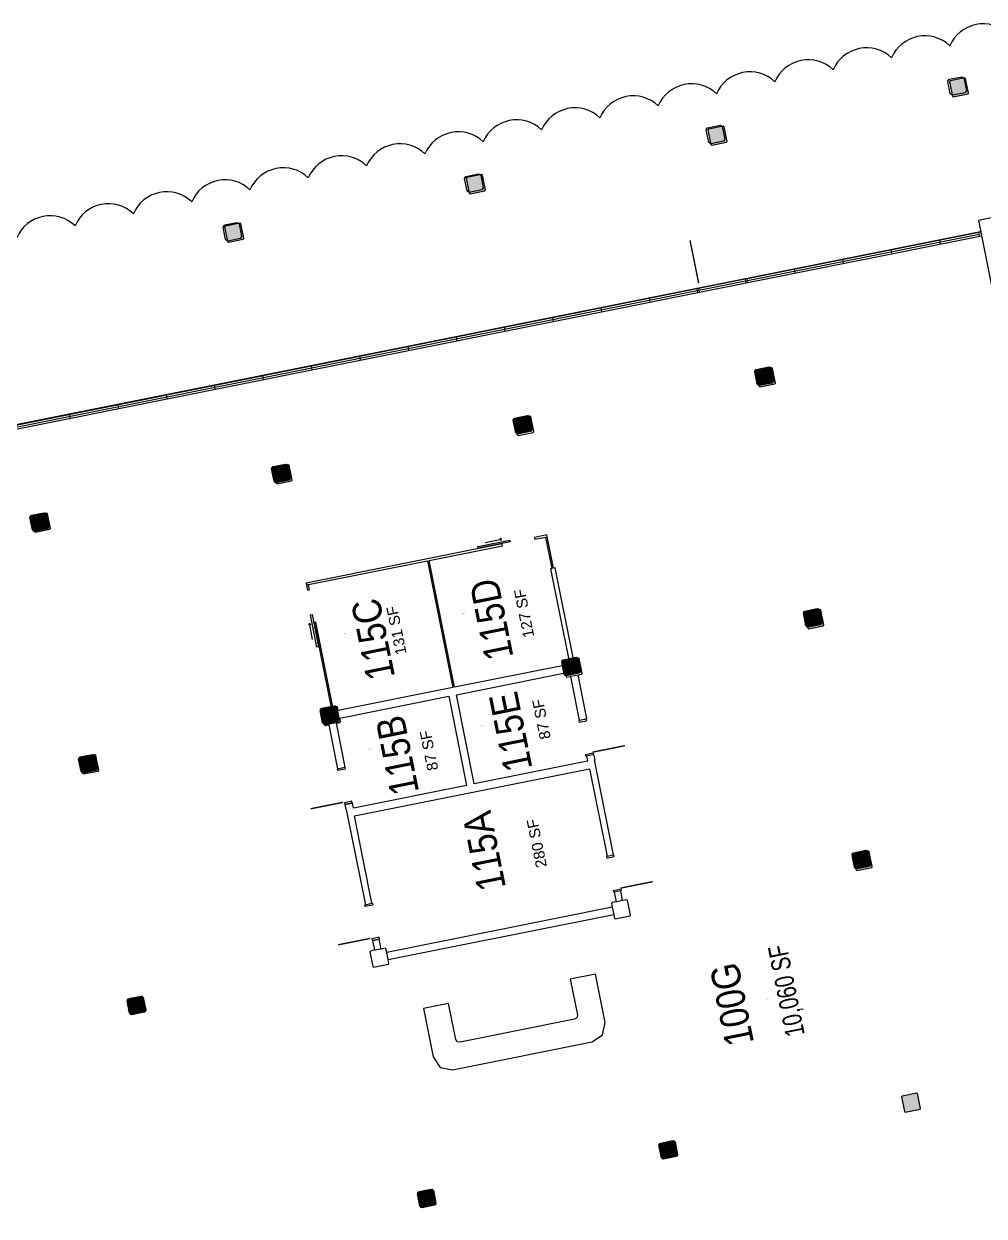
# Model space of a CAD drawing. Header units: inches. Extents: x 69200890 to 69205124, y 27678531 to 27681974.
# Drawn here: x 69202415 to 69203467, y 27680458 to 27681763 of the extents above; entities that cross this region are included whole.
import ezdxf
from ezdxf.enums import TextEntityAlignment as Align

# ---------------------------------------------------------------- set-up
doc = ezdxf.new("R2010")
doc.units = ezdxf.units.IN
doc.header["$LTSCALE"] = 10
doc.header["$MEASUREMENT"] = 0
doc.layers.get('0').update_dxf_attribs({"linetype": 'CONTINUOUS'})
for name, color, linetype in [('A-COLS', 5, 'CONTINUOUS'), ('A-DOOR', 2, 'CONTINUOUS'), ('A-FLOR', 3, 'CONTINUOUS'), ('A-GLAZ', 1, 'CONTINUOUS'), ('A-IDEN-RNUM', 7, 'CONTINUOUS'), ('A-IDEN-SNUM', 4, 'CONTINUOUS'), ('A-IDEN-VNUM', 4, 'CONTINUOUS'), ('A-WALL', 5, 'CONTINUOUS'), ('AREA-TEXT', 3, 'CONTINUOUS')]:
    doc.layers.add(name, color=color, linetype=linetype)
doc.layers.add('A-REV', color=1, linetype='CONTINUOUS', true_color=0xff0000)
doc.styles.add('CP_AREA', font='arial.ttf', dxfattribs={"height": 15})
doc.styles.add('CP_IDENTEXT', font='arial.ttf', dxfattribs={"height": 1})
doc.styles.add('CP_ROOMSNUMBER', font='arial.ttf', dxfattribs={"height": 1})
doc.styles.add('CP_ROOMVNUMBER', font='arial.ttf', dxfattribs={"width": 0.85, "height": 0.075})

# ---------------------------------------------------------------- blocks, each defined once
blk = doc.blocks.new('COL')
at = {"layer": 'A-COLS', "const_width": 18}
blk.add_lwpolyline([(0, 9), (0, -9)], dxfattribs=at)
at = {"layer": 'A-COLS'}
blk.add_lwpolyline([(9, 7), (9, -7), (7, -9), (-7, -9), (-9, -7), (-9, 7), (-7, 9), (7, 9)], close=True, dxfattribs=at)
blk = doc.blocks.new('Chamfered Column - 1_-6_ x 1_-6_ Concrete-1521666-LEVEL 1 FLOOR PLAN - OVERALL')
at = {"layer": 'A-COLS'}
blk.add_hatch(color=9, dxfattribs=at).paths.add_polyline_path([(-8.25, -9), (8.25, -9), (9, -8.25), (9, 8.25), (8.25, 9), (-8.25, 9), (-9, 8.25), (-9, -8.25)])
at = {"layer": 'A-COLS', "color": 253}
for p, q in [((-8.25, 9), (-9, 8.25)), ((-9, 8.25), (-9, -8.25)), ((8.25, 9), (-8.25, 9)), ((9, 8.25), (8.25, 9)), ((9, -8.25), (9, 8.25)), ((-9, -8.25), (-8.25, -9)), ((-8.25, -9), (8.25, -9)), ((8.25, -9), (9, -8.25))]:
    blk.add_line(p, q, dxfattribs=at)
blk = doc.blocks.new('_FG1-NF_ dr-SLD-NF - _E_ Interior 36_ x 96_ AL-A-AL-9324668-LEVEL 1 FLOOR PLAN - OVERALL')
at = {"layer": 'A-DOOR'}
for p, q in [((-45, 0), (-45, 1.8)), ((-45, 1.8), (-9, 1.8)), ((-9, 0), (-45, 0)), ((-36, 4.8), (-17.7, 4.8)), ((-18, 4.8), (-19.4, 6.2)), ((-18, 4.8), (-19.4, 3.3)), ((-9, 1.8), (-9, 0))]:
    blk.add_line(p, q, dxfattribs=at)

msp = doc.modelspace()

# ---------------------------------------------------------------- linework, layer by layer
at = {"layer": 'A-DOOR'}
for points in [[(69203154.1, 27681479.4, 1.5, 1.5, 0), (69203144.6, 27681526.4, 0, 0, 0), (69203145.3, 27681526.6, 0, 0, -0.414214), (69203200.7, 27681487.2, 0, 0, -0.414214)], [(69203038.1, 27680965.8, 1.5, 1.5, 0), (69203073.4, 27680972.9, 0, 0, 0), (69203073.2, 27680973.7, 0, 0, 0.399733), (69203031.4, 27681000.4, 0, 0, 0.414214)], [(69202764.4, 27680910.8, 1.5, 1.5, 0), (69202729.1, 27680903.7, 0, 0, 0), (69202728.9, 27680904.5, 0, 0, -0.414214), (69202758.9, 27680945.7, 0, 0, -0.414214)], [(69203068.6, 27680816.9, 1.5, 1.5, 0), (69203103.9, 27680823.9, 0, 0, 0), (69203103.7, 27680824.7, 0, 0, 0.399733), (69203061.9, 27680851.5, 0, 0, 0.414214)], [(69202794.4, 27680761.8, 1.5, 1.5, 0), (69202759.1, 27680754.7, 0, 0, 0), (69202758.9, 27680755.5, 0, 0, -0.414214), (69202788.9, 27680796.7, 0, 0, -0.414214)]]:
    msp.add_lwpolyline(points, format="xyseb", dxfattribs=at)
at = {"layer": 'A-FLOR', "lineweight": -3}
for p, q in [((69203041, 27680722.6), (69203013.5, 27680717.1)), ((69203013.5, 27680717.1), (69203021.4, 27680677.9)), ((69203051.6, 27680669.7), (69203041, 27680722.6)), ((69202880.2, 27680690.4), (69202852.7, 27680684.9)), ((69202888, 27680651.2), (69202880.2, 27680690.4)), ((69202852.7, 27680684.9), (69202863.3, 27680632)), ((69203021.4, 27680677.9), (69203020.8, 27680674.9)), ((69203018.2, 27680673.2), (69202892.7, 27680648)), ((69203020.8, 27680674.9), (69203018.2, 27680673.2)), ((69203048.9, 27680656.2), (69203051.6, 27680669.7)), ((69202889.7, 27680648.6), (69202888, 27680651.2)), ((69203037.5, 27680648.5), (69203048.9, 27680656.2)), ((69202884.5, 27680617.8), (69203037.5, 27680648.5)), ((69202892.7, 27680648), (69202889.7, 27680648.6)), ((69202863.3, 27680632), (69202871, 27680620.5)), ((69202871, 27680620.5), (69202871, 27680620.5)), ((69202871, 27680620.5), (69202884.5, 27680617.8))]:
    msp.add_line(p, q, dxfattribs=at)
at = {"layer": 'A-GLAZ'}
for p, q in [((69203207.1, 27681484.5), (69203463, 27681535.7)), ((69203207.5, 27681482.3), (69203461.4, 27681533.1)), ((69203207.9, 27681480.1), (69203463.9, 27681531.3)), ((69203461.9, 27681530.9), (69203461, 27681535.3)), ((69203259.9, 27681490.5), (69203259, 27681494.9)), ((69202157.5, 27681274.2), (69203205.1, 27681484.1)), ((69202159.9, 27681272.4), (69203205.5, 27681481.9)), ((69203101.1, 27681458.6), (69203100.2, 27681463.1)), ((69202677.5, 27681373.8), (69202676.6, 27681378.2)), ((69202624.5, 27681363.2), (69202623.6, 27681367.6)), ((69202465.7, 27681331.4), (69202464.8, 27681335.8))]:
    msp.add_line(p, q, dxfattribs=at)
at = {"layer": 'A-GLAZ', "lineweight": -3}
for p, q in [((69203417.9, 27681526.7), (69203418.7, 27681522.3)), ((69203463, 27681535.7), (69203463.9, 27681531.3)), ((69203364.9, 27681516.1), (69203365.8, 27681511.7)), ((69203312.9, 27681501.1), (69203312, 27681505.5)), ((69202158.4, 27681269.8), (69203206, 27681479.7)), ((69203048.1, 27681448), (69203047.2, 27681452.4)), ((69202995.2, 27681437.4), (69202994.3, 27681441.8)), ((69202888.4, 27681420.6), (69202889.3, 27681416.2)), ((69202942.2, 27681426.8), (69202941.3, 27681431.2)), ((69202835.4, 27681410), (69202836.3, 27681405.6)), ((69202782.5, 27681399.4), (69202783.4, 27681395)), ((69202729.5, 27681388.8), (69202730.4, 27681384.4)), ((69202570.7, 27681357), (69202571.6, 27681352.6)), ((69202517.7, 27681346.4), (69202518.6, 27681342))]:
    msp.add_line(p, q, dxfattribs=at)
at = {"layer": 'A-GLAZ'}
for points in [[(69203152.1, 27681473.5), (69203153, 27681469.1), (69203155, 27681469.4), (69203154.1, 27681473.9)], [(69203205.1, 27681484.1), (69203206, 27681479.7), (69203207.9, 27681480.1), (69203207.1, 27681484.5)]]:
    msp.add_lwpolyline(points, close=True, dxfattribs=at)
at = {"layer": 'A-REV'}
msp.add_lwpolyline([(69203493.2, 27681752.6, 0.520567), (69203429.3, 27681739.4, 0.520567), (69203365.4, 27681726.3, 0.520567), (69203301.5, 27681713.2, 0.520567), (69203237.6, 27681700, 0.520567), (69203173.7, 27681686.9, 0.520567), (69203109.8, 27681673.7, 0.520567), (69203045.9, 27681660.6, 0.520567), (69202982, 27681647.5, 0.520567), (69202918.1, 27681634.3, 0.520567), (69202854.2, 27681621.2, 0.520567), (69202790.3, 27681608.1, 0.520567), (69202726.4, 27681594.9, 0.520567), (69202662.5, 27681581.8, 0.520567), (69202598.7, 27681568.6, 0.520567), (69202534.8, 27681555.5, 0.520567), (69202470.9, 27681542.4, 0.520567), (69202407, 27681529.2, 0.520567)], format="xyb", dxfattribs=at)
at = {"layer": 'A-WALL'}
for p, q in [((69203504.6, 27681557.1), (69203460.5, 27681548.2)), ((69203460.5, 27681548.2), (69203505.8, 27681321.7)), ((69202154.9, 27681274.2), (69203462.9, 27681536.2)), ((69202953.1, 27681330.3), (69202952.5, 27681329.4)), ((69202952.5, 27681329.4), (69202955.8, 27681313.3)), ((69202969.3, 27681333.6), (69202953.1, 27681330.3)), ((69202970.2, 27681333), (69202969.3, 27681333.6)), ((69202973.4, 27681316.8), (69202970.2, 27681333)), ((69202972.8, 27681315.9), (69202973.4, 27681316.8)), ((69202955.8, 27681313.3), (69202956.7, 27681312.7)), ((69202956.7, 27681312.7), (69202972.8, 27681315.9)), ((69203022.3, 27681068.8), (69203006.2, 27681065.6)), ((69203023.2, 27681068.2), (69203022.3, 27681068.8)), ((69203026.5, 27681052.1), (69203023.2, 27681068.2)), ((69203006.2, 27681065.6), (69203005.6, 27681064.7)), ((69203005.6, 27681064.7), (69203006.4, 27681060.8)), ((69203006.4, 27681060.8), (69203007.9, 27681053.1)), ((69203007.9, 27681053.1), (69203008, 27681052.5)), ((69203008, 27681052.5), (69203008.8, 27681048.5)), ((69203008.8, 27681048.5), (69203009.7, 27681047.9)), ((69203009.7, 27681047.9), (69203013.6, 27681048.7)), ((69203013.6, 27681048.7), (69203014.2, 27681048.9)), ((69203014.2, 27681048.9), (69203022, 27681050.4)), ((69203022, 27681050.4), (69203025.9, 27681051.2)), ((69203025.9, 27681051.2), (69203026.5, 27681052.1)), ((69202757.6, 27681015.8), (69202741.4, 27681012.6)), ((69202758.5, 27681015.2), (69202757.6, 27681015.8)), ((69202741.4, 27681012.6), (69202740.8, 27681011.7)), ((69202740.8, 27681011.7), (69202744.1, 27680995.5)), ((69202759.3, 27681011.3), (69202758.5, 27681015.2)), ((69202761.7, 27680999), (69202760.9, 27681003)), ((69202744.1, 27680995.5), (69202745, 27680994.9)), ((69202745, 27680994.9), (69202748.9, 27680995.7)), ((69202757.2, 27680997.4), (69202761.1, 27680998.1)), ((69202761.1, 27680998.1), (69202761.7, 27680999)), ((69203059.5, 27680795.8), (69202812.4, 27680746.3)), ((69203059.2, 27680800.9), (69203058.6, 27680800)), ((69203058.6, 27680800), (69203059.5, 27680795.8)), ((69203063.7, 27680801.8), (69203059.2, 27680800.9)), ((69203059.5, 27680795.8), (69203061, 27680788)), ((69203064.4, 27680801.9), (69203063.7, 27680801.8)), ((69203070.2, 27680803.1), (69203064.4, 27680801.9)), ((69203070.8, 27680803.2), (69203070.2, 27680803.1)), ((69203075.4, 27680804.1), (69203070.8, 27680803.2)), ((69203076.3, 27680803.5), (69203075.4, 27680804.1)), ((69203079.5, 27680787.3), (69203076.3, 27680803.5)), ((69202879.8, 27680751.7), (69203061, 27680788)), ((69203061, 27680788), (69203061.9, 27680783.8)), ((69203061.9, 27680783.8), (69203062.7, 27680783.2)), ((69203062.7, 27680783.2), (69203078.9, 27680786.4)), ((69203078.9, 27680786.4), (69203079.5, 27680787.3)), ((69202794.5, 27680747.8), (69202793.9, 27680746.9)), ((69202793.9, 27680746.9), (69202797.1, 27680730.8)), ((69202799, 27680748.7), (69202794.5, 27680747.8)), ((69202799.6, 27680748.8), (69202799, 27680748.7)), ((69202805.5, 27680750), (69202799.6, 27680748.8)), ((69202806.1, 27680750.1), (69202805.5, 27680750)), ((69202810.6, 27680751.1), (69202806.1, 27680750.1)), ((69202811.5, 27680750.5), (69202810.6, 27680751.1)), ((69202812.4, 27680746.3), (69202811.5, 27680750.5)), ((69202813.9, 27680738.5), (69202812.4, 27680746.3)), ((69202813.9, 27680738.5), (69202879.8, 27680751.7)), ((69202797.1, 27680730.8), (69202798, 27680730.2)), ((69202798, 27680730.2), (69202814.2, 27680733.4)), ((69202814.8, 27680734.3), (69202813.9, 27680738.5)), ((69202814.2, 27680733.4), (69202814.8, 27680734.3))]:
    msp.add_line(p, q, dxfattribs=at)
at = {"layer": 'A-WALL', "lineweight": 25}
for p, q in [((69202987.9, 27681203.7), (69202974.2, 27681201)), ((69202974.2, 27681201), (69202974.6, 27681199)), ((69202974.6, 27681199), (69202986.4, 27681201.3)), ((69202986.4, 27681201.3), (69202993.2, 27681167)), ((69202995.2, 27681167.4), (69202987.9, 27681203.7)), ((69202938.9, 27681193.9), (69202724.2, 27681150.9)), ((69202858.9, 27681175.8), (69202939.3, 27681191.9)), ((69202939.3, 27681191.9), (69202938.9, 27681193.9)), ((69202726.5, 27681149.3), (69202856.9, 27681175.4)), ((69202856.9, 27681175.4), (69202884.8, 27681036.4)), ((69202886.7, 27681036.8), (69202858.9, 27681175.8)), ((69202993.2, 27681167), (69202991.6, 27681166.7)), ((69202991.6, 27681166.7), (69203011.7, 27681066.7)), ((69202996.8, 27681167.7), (69202995.2, 27681167.4)), ((69203016.8, 27681067.7), (69202996.8, 27681167.7)), ((69202724.2, 27681150.9), (69202725.7, 27681143)), ((69202727.7, 27681143.4), (69202726.5, 27681149.3)), ((69202725.7, 27681143), (69202727.7, 27681143.4)), ((69202734.8, 27681108.1), (69202732.8, 27681107.7)), ((69202732.8, 27681107.7), (69202751.5, 27681014.6)), ((69202753.4, 27681015), (69202734.8, 27681108.1)), ((69203006.4, 27681060.8), (69202886.7, 27681036.8)), ((69202888.7, 27681028.5), (69203008, 27681052.5)), ((69203013.6, 27681048.7), (69203023.3, 27681000.7)), ((69203031.6, 27681002.4), (69203022, 27681050.4)), ((69202884.8, 27681036.4), (69202759.3, 27681011.3)), ((69202760.9, 27681003), (69202880.3, 27681026.9)), ((69202880.3, 27681026.9), (69202899.9, 27680929.3)), ((69202908.2, 27680931), (69202888.7, 27681028.5)), ((69202748.9, 27680995.7), (69202758.5, 27680947.6)), ((69202766.8, 27680949.3), (69202757.2, 27680997.4)), ((69203023.3, 27681000.7), (69203031.6, 27681002.4)), ((69203023.3, 27681000.7), (69203030.4, 27681002.1)), ((69203032.2, 27680955.8), (69202908.2, 27680931)), ((69203039.4, 27680963.1), (69203031.1, 27680961.5)), ((69203031.1, 27680961.5), (69203032.2, 27680955.8)), ((69203040.6, 27680957.5), (69203039.4, 27680963.1)), ((69203040, 27680957.4), (69203040.6, 27680957.5)), ((69203060.8, 27680853.2), (69203040, 27680957.4)), ((69202758.5, 27680947.6), (69202766.8, 27680949.3)), ((69202776.9, 27680896), (69203034.5, 27680947.6)), ((69203034.5, 27680947.6), (69203053.7, 27680851.8)), ((69202899.9, 27680929.3), (69202775.8, 27680904.5)), ((69202774.7, 27680910.1), (69202766.4, 27680908.4)), ((69202766.4, 27680908.4), (69202767.5, 27680902.8)), ((69202767.5, 27680902.8), (69202768.1, 27680902.9)), ((69202768.1, 27680902.9), (69202789, 27680798.7)), ((69202775.8, 27680904.5), (69202774.7, 27680910.1)), ((69202796.1, 27680800.2), (69202776.9, 27680896)), ((69203053.7, 27680851.8), (69203060.8, 27680853.2)), ((69203068.7, 27680814), (69203061.6, 27680812.5)), ((69203061.6, 27680812.5), (69203063.7, 27680801.8)), ((69203070.8, 27680803.2), (69203068.7, 27680814)), ((69202789, 27680798.7), (69202796.1, 27680800.2)), ((69202803.9, 27680760.9), (69202796.8, 27680759.5)), ((69202796.8, 27680759.5), (69202799, 27680748.7)), ((69202806.1, 27680750.1), (69202803.9, 27680760.9))]:
    msp.add_line(p, q, dxfattribs=at)
at = {"layer": 'A-WALL', "lineweight": 9}
for p, q in [((69202993.2, 27681167), (69202995.2, 27681167.4)), ((69202741.8, 27681012), (69202741.5, 27681011.5)), ((69202741.5, 27681011.5), (69202744.6, 27680995.9)), ((69202757.5, 27681015.1), (69202741.8, 27681012)), ((69202757.9, 27681014.8), (69202757.5, 27681015.1)), ((69202761.1, 27680999.2), (69202757.9, 27681014.8)), ((69202744.6, 27680995.9), (69202745.1, 27680995.6)), ((69202745.1, 27680995.6), (69202760.8, 27680998.7)), ((69202760.8, 27680998.7), (69202761.1, 27680999.2)), ((69203034.5, 27680947.5), (69202776.9, 27680895.9)), ((69202919.8, 27680759.7), (69202919.8, 27680759.5))]:
    msp.add_line(p, q, dxfattribs=at)
at = {"layer": 'A-WALL', "lineweight": -3}
for p, q in [((69202726.5, 27681149.3), (69202724.6, 27681148.9)), ((69203023.3, 27681000.7), (69203022.8, 27681000.6)), ((69203022.8, 27681000.6), (69203023.2, 27680998.6)), ((69203023.2, 27680998.6), (69203031.2, 27681000.2)), ((69203031.2, 27681000.2), (69203030.9, 27681002.2)), ((69203030.2, 27680963.3), (69203038.3, 27680964.9)), ((69203038.3, 27680964.9), (69203038.7, 27680963)), ((69203030.6, 27680961.4), (69203030.2, 27680963.3)), ((69202758.5, 27680947.6), (69202766.6, 27680949.3)), ((69202758.9, 27680945.7), (69202758.5, 27680947.6)), ((69202767, 27680947.3), (69202758.9, 27680945.7)), ((69202766.6, 27680949.3), (69202767, 27680947.3)), ((69202774.1, 27680912), (69202766, 27680910.4)), ((69202774.5, 27680910), (69202774.1, 27680912)), ((69202766, 27680910.4), (69202766.4, 27680908.4)), ((69202766.4, 27680908.4), (69202774.5, 27680910)), ((69203053.7, 27680851.8), (69203053.2, 27680851.7)), ((69203053.2, 27680851.7), (69203053.6, 27680849.7)), ((69203053.6, 27680849.7), (69203061.7, 27680851.3)), ((69203061.7, 27680851.3), (69203061.3, 27680853.3)), ((69203060.7, 27680814.4), (69203068.8, 27680816)), ((69203061.1, 27680812.4), (69203060.7, 27680814.4)), ((69203068.8, 27680816), (69203069.2, 27680814.1)), ((69202788.5, 27680798.6), (69202796.6, 27680800.3)), ((69202788.9, 27680796.7), (69202788.5, 27680798.6)), ((69202797, 27680798.3), (69202788.9, 27680796.7)), ((69202796.6, 27680800.3), (69202797, 27680798.3)), ((69202804, 27680763), (69202796, 27680761.4)), ((69202796, 27680761.4), (69202796.3, 27680759.4)), ((69202796.3, 27680759.4), (69202804.4, 27680761)), ((69202804.4, 27680761), (69202804, 27680763))]:
    msp.add_line(p, q, dxfattribs=at)
at = {"layer": 'A-WALL'}
for points in [[(69203444.7, 27681704.1), (69203447.5, 27681690.4), (69203445.9, 27681688), (69203432.2, 27681685.2), (69203429.8, 27681686.8), (69203427.1, 27681700.5), (69203428.6, 27681702.9), (69203442.4, 27681705.6)], [(69203180, 27681650.9), (69203182.8, 27681637.1), (69203181.2, 27681634.8), (69203167.5, 27681632), (69203165.1, 27681633.6), (69203162.4, 27681647.3), (69203163.9, 27681649.7), (69203177.7, 27681652.4)], [(69202915.3, 27681597.6), (69202918.1, 27681583.9), (69202916.5, 27681581.5), (69202902.8, 27681578.8), (69202900.4, 27681580.4), (69202897.7, 27681594.1), (69202899.2, 27681596.4), (69202913, 27681599.2)], [(69202650.6, 27681544.4), (69202653.4, 27681530.7), (69202651.8, 27681528.3), (69202638.1, 27681525.6), (69202635.7, 27681527.1), (69202633, 27681540.9), (69202634.5, 27681543.2), (69202648.3, 27681546)]]:
    msp.add_lwpolyline(points, close=True, dxfattribs=at)

# ---------------------------------------------------------------- block references
at = {"rotation": 11.36903025436198}
for p in [(69203225.8, 27681377.5), (69202961.1, 27681324.3), (69202696.4, 27681271.1), (69202431.7, 27681217.8), (69203279, 27681112.8), (69203014.3, 27681059.6), (69202749.6, 27681006.4), (69202484.9, 27680953.1), (69203332.3, 27680848.1), (69202538.1, 27680688.4), (69203120.8, 27680530.2), (69202856.1, 27680477)]:
    msp.add_blockref('COL', p, dxfattribs=at)
at = {"layer": 'A-COLS', "rotation": 11.32828302501397}
for p in [(69203439.4, 27681693.9), (69203174.7, 27681640.9), (69202910, 27681587.9), (69202645.2, 27681534.8), (69203227.7, 27681376.2), (69202698.3, 27681270.1), (69202433.5, 27681217.1), (69203280.8, 27681111.4), (69202486.5, 27680952.3), (69203333.8, 27680846.7), (69203386.8, 27680581.9)]:
    msp.add_blockref('Chamfered Column - 1_-6_ x 1_-6_ Concrete-1521666-LEVEL 1 FLOOR PLAN - OVERALL', p, dxfattribs=at)
at = {"layer": 'A-DOOR'}
for p, rotation in [((69202956.5, 27681197.9), 11.32828302501397), ((69202728.8, 27681125.3), 101.328283025014)]:
    msp.add_blockref('_FG1-NF_ dr-SLD-NF - _E_ Interior 36_ x 96_ AL-A-AL-9324668-LEVEL 1 FLOOR PLAN - OVERALL', p, dxfattribs=dict(at, rotation=rotation))

# ---------------------------------------------------------------- texts
at = {"layer": 'A-IDEN-RNUM', "style": 'CP_ROOMSNUMBER'}
for s, p in [('0115-D0', (69202895.9, 27681118)), ('0115-C0', (69202765.8, 27681096.2)), ('0115-E0', (69202916.8, 27680994.9)), ('0115-B0', (69202792.6, 27680969.1)), ('0115-A0', (69202887.8, 27680864.3)), ('0100-G0', (69203228.4, 27680695.5))]:
    msp.add_text(s, height=0.36, rotation=11.369, dxfattribs=at).set_placement(p, align=Align.MIDDLE)
at = {"layer": 'A-IDEN-SNUM', "style": 'CP_ROOMSNUMBER'}
for s, p in [('03500115D0', (69202896.9, 27681118)), ('03500115C0', (69202766.8, 27681096.2)), ('03500115E0', (69202917.8, 27680994.9)), ('03500115B0', (69202793.6, 27680969.1)), ('03500115A0', (69202888.8, 27680864.3)), ('03500100G0', (69203229.4, 27680694.4))]:
    msp.add_text(s, height=0.36, rotation=11.369, dxfattribs=at).set_placement(p, align=Align.MIDDLE)
at = {"layer": 'A-IDEN-VNUM', "style": 'CP_ROOMVNUMBER', "width": 0.85}
for s, p in [('115D', (69202927.3, 27681111)), ('115C', (69202797.3, 27681089.2)), ('115E', (69202948.3, 27680987.9)), ('115B', (69202824.1, 27680962.1)), ('115A', (69202919.3, 27680857.3))]:
    msp.add_text(s, height=31.5, rotation=101.369, dxfattribs=at).set_placement(p, align=Align.MIDDLE)
msp.add_text('100G', height=31.5, rotation=101.369, dxfattribs=at).set_placement((69203190.4, 27680689.3), align=Align.MIDDLE_CENTER)
at = {"layer": 'AREA-TEXT', "style": 'CP_AREA', "width": 0.75}
msp.add_text('10,060 SF', height=21, rotation=101.37, dxfattribs=at).set_placement((69203250.1, 27680704.3), align=Align.MIDDLE_CENTER)
at = {"layer": 'AREA-TEXT', "lineweight": -3, "char_height": 12, "attachment_point": 1, "rotation": 101.37, "style": 'CP_IDENTEXT'}
for s, insert in [('127 SF', (69202962.3, 27681090.1)), ('131 SF', (69202822.5, 27681071.3)), ('87 SF', (69202980.4, 27680978.7)), ('87 SF', (69202857.2, 27680944.4)), ('280 SF', (69202976.2, 27680838.2))]:
    msp.add_mtext(s, dxfattribs=dict(at, insert=insert))

doc.saveas('drawing.dxf')
